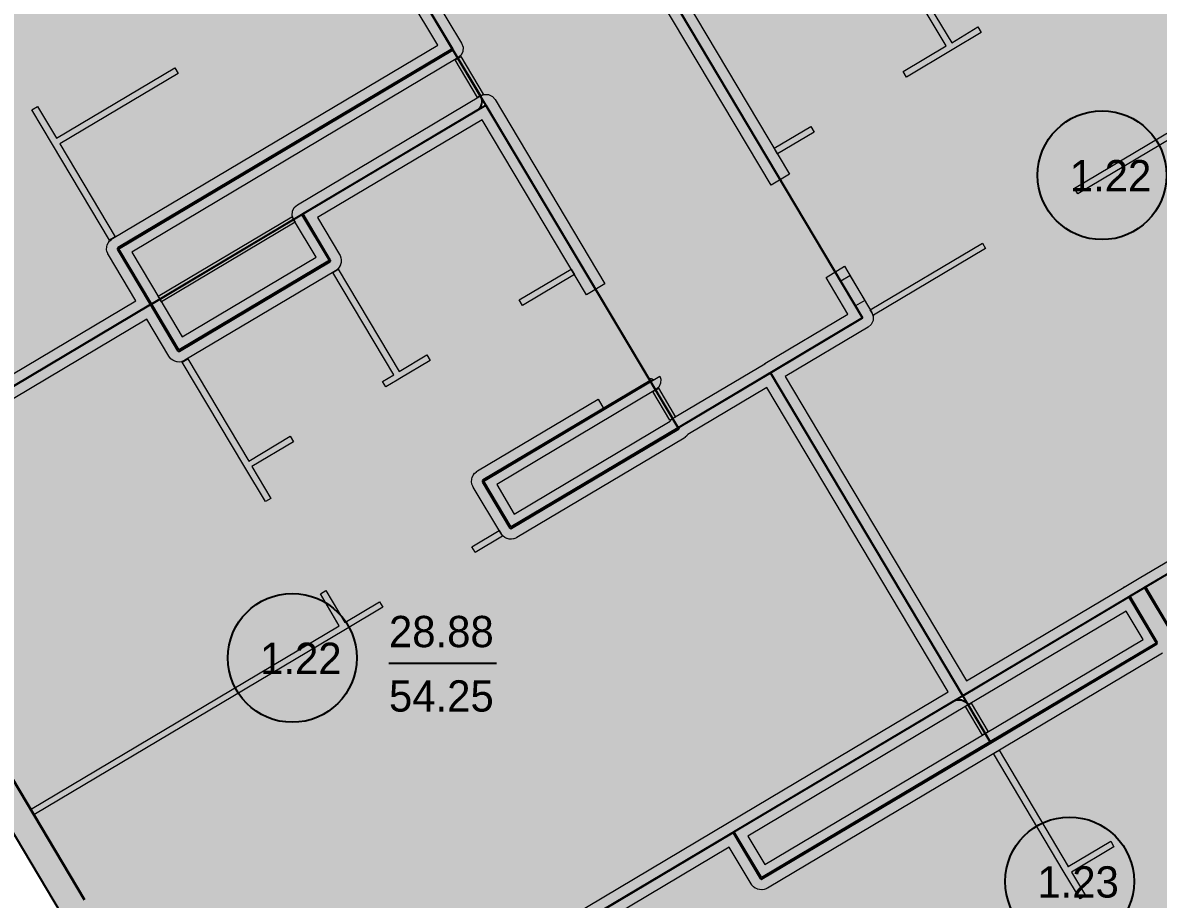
# Model space of a CAD drawing. Header units: millimetres. Extents: x 0 to 312583, y -208103 to 25097.
# Drawn here: x 94262 to 104836, y -146011 to -137844 of the extents above; entities that cross this region are included whole.
import ezdxf

# ---------------------------------------------------------------- set-up
doc = ezdxf.new("R2010")
doc.units = ezdxf.units.MM
doc.linetypes.add('Solid', pattern=[0])
for name, color, linetype, lineweight in [('Inner Walls', 5, 'Solid', 0), ('One-Bedroom Apartment', 151, 'Solid', 25), ('Outer Walls', 254, 'Solid', 25), ('Room Objects', 47, 'Solid', 15), ('Room Walls', 47, 'Solid', 35), ('Service Area', 252, 'Solid', 25), ('Three-Bedroom Apartment', 250, 'Solid', 25)]:
    doc.layers.add(name, color=color, linetype=linetype, lineweight=lineweight)
doc.styles.add('Dialog.plain', font='Dialog.plain')

msp = doc.modelspace()

# ---------------------------------------------------------------- hatches: boundary and pattern name
at = {"layer": 'One-Bedroom Apartment', "linetype": 'Solid', "lineweight": 25}
for points in [[(101225, -141106), (102083, -140594), (100293, -137588), (101998, -136573), (102254, -137002), (102255, -137004), (102256, -137005), (102258, -137006), (102260, -137007), (102262, -137007), (102264, -137007), (102266, -137006), (102267, -137005), (103669, -136171), (103671, -136170), (103672, -136169), (103673, -136167), (103674, -136165), (103674, -136163), (103674, -136161), (103673, -136159), (103673, -136157), (103417, -135728), (103417, -135728), (106523, -133879), (106523, -133879), (108313, -136886), (110104, -139893), (103015, -144114), (103015, -144114)], [(94136, -145327), (92345, -142320), (95451, -140470), (95707, -140900), (95708, -140901), (95710, -140903), (95712, -140904), (95713, -140904), (95715, -140905), (95717, -140905), (95719, -140904), (95721, -140903), (97123, -140069), (97124, -140068), (97126, -140066), (97127, -140065), (97127, -140063), (97127, -140061), (97127, -140059), (97127, -140057), (97126, -140055), (96870, -139625), (98575, -138611), (100104, -141179), (98547, -142106), (98545, -142107), (98544, -142109), (98543, -142110), (98542, -142112), (98542, -142114), (98542, -142116), (98542, -142118), (98543, -142120), (98799, -142550), (98801, -142552), (98802, -142553), (98804, -142554), (98806, -142555), (98807, -142555), (98809, -142555), (98811, -142555), (98813, -142554), (100370, -141627), (100372, -141625), (100373, -141624), (100374, -141622), (100375, -141620), (100375, -141619), (100375, -141617), (100375, -141615), (100374, -141613), (100373, -141612), (101225, -141106), (103015, -144114), (95926, -148334)], [(104570, -143188), (104708, -143106), (104708, -143106), (104964, -143536), (104965, -143537), (104966, -143538), (104968, -143539), (104970, -143540), (104972, -143540), (104974, -143540), (104976, -143540), (104977, -143539), (106369, -142710), (106371, -142709), (106372, -142708), (106373, -142706), (106374, -142704), (106374, -142702), (106374, -142700), (106374, -142698), (106373, -142697), (106117, -142267), (109202, -140430), (109202, -140430), (111146, -143695), (104959, -147379), (98773, -151062), (98773, -151062), (96829, -147797), (100876, -145388), (100876, -145388), (101131, -145817), (101133, -145819), (101134, -145820), (101136, -145821), (101138, -145822), (101139, -145822), (101141, -145822), (101143, -145821), (101145, -145821), (103276, -144552), (104823, -143631), (104824, -143630), (104826, -143628), (104827, -143627), (104827, -143625), (104827, -143623), (104827, -143621), (104827, -143619), (104826, -143617)]]:
    msp.add_hatch(color=250, dxfattribs=at).paths.add_polyline_path(points, flags=0)
at = {"layer": 'Room Objects', "linetype": 'Solid', "lineweight": 0}
msp.add_hatch(color=5, dxfattribs=at).paths.add_polyline_path([(102103, -140432), (102017, -140483), (101879, -140250), (101879, -140250), (101965, -140199)], flags=0)
at = {"layer": 'Service Area', "linetype": 'Solid', "lineweight": 25}
for points in [[(102083, -140594), (100365, -141617), (93204, -129590), (94922, -128566)], [(95153, -139950), (98268, -138095), (98524, -138525), (98532, -138542), (98537, -138562), (98538, -138581), (98535, -138600), (98528, -138619), (98518, -138636), (98505, -138650), (98489, -138662), (95460, -140465)], [(97117, -140060), (95716, -140895), (95460, -140465), (96862, -139631)], [(98552, -142115), (100109, -141188), (100365, -141617), (100365, -141617), (100365, -141618), (98808, -142545)], [(104972, -143530), (104716, -143101), (106108, -142272), (106364, -142702)], [(103271, -144543), (103015, -144114), (103015, -144114), (104562, -143193), (104818, -143623)], [(103271, -144543), (101140, -145812), (100884, -145382), (102929, -144165), (102947, -144157), (102966, -144152), (102986, -144151), (103005, -144154), (103023, -144161), (103040, -144171), (103055, -144184), (103066, -144200)]]:
    msp.add_hatch(color=254, dxfattribs=at).paths.add_polyline_path(points, flags=0)
at = {"layer": 'Three-Bedroom Apartment', "linetype": 'Solid', "lineweight": 25}
msp.add_hatch(color=150, dxfattribs=at).paths.add_polyline_path([(86974, -133298), (85183, -130290), (89997, -127424), (90253, -127854), (90254, -127855), (90256, -127857), (90257, -127858), (90259, -127858), (90261, -127859), (90263, -127859), (90265, -127858), (90267, -127857), (92533, -126508), (92533, -126508), (94062, -129077), (93204, -129590), (94994, -132596), (96784, -135603), (98263, -138087), (98263, -138087), (95148, -139941), (95146, -139942), (95145, -139944), (95144, -139945), (95143, -139947), (95143, -139949), (95143, -139951), (95144, -139953), (95145, -139955), (95451, -140470), (92345, -142320), (92345, -142320), (88764, -136305)], flags=0)

# ---------------------------------------------------------------- linework, layer by layer
at = {"layer": 'Inner Walls', "color": 47, "linetype": 'Solid', "lineweight": 15}
for p, q in [((97638, -136841), (98349, -138035)), ((98126, -138052), (97466, -136943)), ((101230, -139356), (100207, -137639)), ((100430, -137622), (101402, -139254)), ((95097, -139855), (98126, -138052)), ((98349, -138035), (98362, -138072)), ((98362, -138072), (98360, -138111)), ((98314, -138172), (95277, -139981)), ((98343, -138146), (98314, -138172)), ((98360, -138111), (98343, -138146)), ((96819, -139540), (98524, -138525)), ((98524, -138525), (98560, -138512)), ((98560, -138512), (98599, -138514)), ((98599, -138514), (98635, -138531)), ((98635, -138531), (98661, -138559)), ((98661, -138559), (99683, -140277)), ((98540, -138748), (97007, -139660)), ((99512, -140379), (98540, -138748)), ((101402, -139254), (101230, -139356)), ((96773, -139601), (96790, -139566)), ((96790, -139566), (96819, -139540)), ((96771, -139640), (96773, -139601)), ((96784, -139677), (96771, -139640)), ((96994, -140029), (96784, -139677)), ((97007, -139660), (97212, -140004)), ((95050, -139911), (95058, -139894)), ((95058, -139894), (95059, -139892)), ((95059, -139892), (95071, -139876)), ((95071, -139876), (95073, -139875)), ((95073, -139875), (95087, -139862)), ((95087, -139862), (95089, -139860)), ((95089, -139860), (95097, -139855)), ((95043, -139954), (95044, -139934)), ((95043, -139956), (95043, -139954)), ((95046, -139975), (95043, -139956)), ((95044, -139934), (95045, -139932)), ((95045, -139932), (95049, -139913)), ((95047, -139977), (95046, -139975)), ((95053, -139995), (95047, -139977)), ((95049, -139913), (95050, -139911)), ((95054, -139997), (95053, -139995)), ((95059, -140006), (95054, -139997)), ((95314, -140435), (95059, -140006)), ((95277, -139981), (95537, -140419)), ((97212, -140004), (97217, -140013)), ((95747, -140771), (96994, -140029)), ((97221, -140098), (97212, -140116)), ((97217, -140013), (97217, -140014)), ((97217, -140014), (97224, -140033)), ((97226, -140078), (97221, -140097)), ((97221, -140097), (97221, -140098)), ((97224, -140033), (97224, -140035)), ((97224, -140035), (97227, -140054)), ((97227, -140056), (97226, -140076)), ((97226, -140076), (97226, -140078)), ((97227, -140054), (97227, -140056)), ((97174, -140155), (95772, -140989)), ((97182, -140149), (97174, -140155)), ((97184, -140148), (97182, -140149)), ((97198, -140135), (97184, -140148)), ((97199, -140134), (97198, -140135)), ((97211, -140118), (97199, -140134)), ((97212, -140116), (97211, -140118)), ((101742, -140216), (101913, -140113)), ((101946, -140559), (101742, -140216)), ((101913, -140113), (102169, -140543)), ((99683, -140277), (99512, -140379)), ((95537, -140419), (95747, -140771)), ((92509, -142106), (95314, -140435)), ((95417, -140607), (92611, -142278)), ((95621, -140951), (95417, -140607)), ((101173, -141020), (101946, -140559)), ((102180, -140619), (102163, -140654)), ((102169, -140543), (102182, -140580)), ((102182, -140580), (102180, -140619)), ((102135, -140680), (101362, -141141)), ((102163, -140654), (102135, -140680)), ((95627, -140959), (95621, -140951)), ((95628, -140961), (95627, -140959)), ((95641, -140975), (95628, -140961)), ((95643, -140977), (95641, -140975)), ((95658, -140988), (95643, -140977)), ((95660, -140989), (95658, -140988)), ((95678, -140998), (95660, -140989)), ((95679, -140998), (95678, -140998)), ((95698, -141003), (95679, -140998)), ((95700, -141004), (95698, -141003)), ((95720, -141005), (95700, -141004)), ((95722, -141005), (95720, -141005)), ((95741, -141002), (95722, -141005)), ((95743, -141001), (95741, -141002)), ((95762, -140995), (95743, -141001)), ((95763, -140994), (95762, -140995)), ((95772, -140989), (95763, -140994)), ((100322, -141526), (101173, -141021)), ((101173, -141021), (101173, -141020)), ((99675, -141446), (100193, -141137)), ((100193, -141137), (100203, -141165)), ((100203, -141165), (100201, -141203)), ((101362, -141141), (101904, -142052)), ((100155, -141265), (98675, -142146)), ((100184, -141239), (100155, -141265)), ((100201, -141203), (100184, -141239)), ((101190, -141243), (100455, -141681)), ((102878, -144079), (101190, -141243)), ((98495, -142020), (99619, -141351)), ((99619, -141351), (99675, -141446)), ((98839, -142422), (100291, -141557)), ((100291, -141557), (100294, -141551)), ((100294, -141551), (100322, -141526)), ((100446, -141693), (100431, -141706)), ((100447, -141691), (100446, -141693)), ((100455, -141681), (100447, -141691)), ((100422, -141713), (98864, -142640)), ((100430, -141707), (100422, -141713)), ((100431, -141706), (100430, -141707)), ((98442, -142119), (98443, -142099)), ((98442, -142121), (98442, -142119)), ((98445, -142140), (98442, -142121)), ((98443, -142097), (98448, -142078)), ((98443, -142099), (98443, -142097)), ((98448, -142078), (98449, -142076)), ((98449, -142076), (98457, -142059)), ((98457, -142059), (98458, -142057)), ((98458, -142057), (98470, -142041)), ((98470, -142041), (98471, -142040)), ((98471, -142040), (98486, -142027)), ((98486, -142027), (98487, -142026)), ((98487, -142026), (98495, -142020)), ((101904, -142052), (103050, -143977)), ((98445, -142142), (98445, -142140)), ((98452, -142161), (98445, -142142)), ((98453, -142162), (98452, -142161)), ((98457, -142171), (98453, -142162)), ((98713, -142601), (98457, -142171)), ((98675, -142146), (98839, -142422)), ((104657, -143020), (106066, -142181)), ((98719, -142610), (98713, -142601)), ((98720, -142611), (98719, -142610)), ((98733, -142626), (98720, -142611)), ((98735, -142627), (98733, -142626)), ((98750, -142639), (98735, -142627)), ((98752, -142640), (98750, -142639)), ((98770, -142648), (98752, -142640)), ((98772, -142649), (98770, -142648)), ((98791, -142654), (98772, -142649)), ((98854, -142645), (98835, -142652)), ((98856, -142644), (98854, -142645)), ((98864, -142640), (98856, -142644)), ((98792, -142654), (98791, -142654)), ((98812, -142655), (98792, -142654)), ((98814, -142655), (98812, -142655)), ((98833, -142652), (98814, -142655)), ((98835, -142652), (98833, -142652)), ((104519, -143102), (104597, -143056)), ((104597, -143056), (104657, -143020)), ((103050, -143977), (104519, -143102)), ((104536, -143325), (103066, -144200)), ((104694, -143591), (104536, -143325)), ((103225, -144466), (104694, -143591)), ((104874, -143717), (101196, -145907)), ((100824, -145302), (102878, -144079)), ((103066, -144200), (101013, -145422)), ((101171, -145688), (103225, -144466)), ((96974, -147594), (100824, -145302)), ((101013, -145422), (101171, -145688)), ((100841, -145525), (97095, -147755)), ((101045, -145868), (100841, -145525)), ((101051, -145877), (101045, -145868)), ((101052, -145878), (101051, -145877)), ((101065, -145893), (101052, -145878)), ((101067, -145894), (101065, -145893)), ((101082, -145906), (101067, -145894)), ((101084, -145907), (101082, -145906)), ((101102, -145915), (101084, -145907)), ((101104, -145916), (101102, -145915)), ((101123, -145921), (101104, -145916)), ((101124, -145921), (101123, -145921)), ((101144, -145922), (101124, -145921)), ((101146, -145922), (101144, -145922)), ((101165, -145919), (101146, -145922)), ((101167, -145919), (101165, -145919)), ((101186, -145912), (101167, -145919)), ((101188, -145911), (101186, -145912)), ((101196, -145907), (101188, -145911))]:
    msp.add_line(p, q, dxfattribs=at)
for p in [(95537, -140419), (101173, -141021), (104519, -143102), (103066, -144200), (103066, -144200)]:
    msp.add_point(p, dxfattribs=at)
at = {"layer": 'One-Bedroom Apartment', "color": 250, "linetype": 'Solid', "lineweight": 25}
for p, q in [((102083, -140594), (100293, -137588)), ((96870, -139625), (98575, -138611)), ((98575, -138611), (100104, -141179)), ((97126, -140055), (96870, -139625)), ((110104, -139893), (103015, -144114)), ((95721, -140903), (97123, -140069)), ((97123, -140069), (97124, -140068)), ((97124, -140068), (97126, -140066)), ((97127, -140057), (97126, -140055)), ((97126, -140066), (97127, -140065)), ((97127, -140059), (97127, -140057)), ((97127, -140061), (97127, -140059)), ((97127, -140063), (97127, -140061)), ((97127, -140065), (97127, -140063)), ((92345, -142320), (95451, -140470)), ((95451, -140470), (95707, -140900)), ((101225, -141106), (102083, -140594)), ((95707, -140900), (95708, -140901)), ((95708, -140901), (95710, -140903)), ((95710, -140903), (95712, -140904)), ((95712, -140904), (95713, -140904)), ((95713, -140904), (95715, -140905)), ((95715, -140905), (95717, -140905)), ((95717, -140905), (95719, -140904)), ((95719, -140904), (95721, -140903)), ((100373, -141612), (101225, -141106)), ((103015, -144114), (101225, -141106)), ((101225, -141106), (103015, -144114)), ((100104, -141179), (98547, -142106)), ((98813, -142554), (100370, -141627)), ((100370, -141627), (100372, -141625)), ((100372, -141625), (100373, -141624)), ((100374, -141613), (100373, -141612)), ((100373, -141624), (100374, -141622)), ((100375, -141615), (100374, -141613)), ((100374, -141622), (100375, -141620)), ((100375, -141617), (100375, -141615)), ((100375, -141619), (100375, -141617)), ((100375, -141620), (100375, -141619)), ((98543, -142110), (98542, -142112)), ((98542, -142112), (98542, -142114)), ((98542, -142114), (98542, -142116)), ((98542, -142116), (98542, -142118)), ((98542, -142118), (98543, -142120)), ((98544, -142109), (98543, -142110)), ((98543, -142120), (98799, -142550)), ((98545, -142107), (98544, -142109)), ((98547, -142106), (98545, -142107)), ((98799, -142550), (98801, -142552)), ((98801, -142552), (98802, -142553)), ((98802, -142553), (98804, -142554)), ((98804, -142554), (98806, -142555)), ((98806, -142555), (98807, -142555)), ((98807, -142555), (98809, -142555)), ((98809, -142555), (98811, -142555)), ((98811, -142555), (98813, -142554)), ((104570, -143188), (104708, -143106)), ((104708, -143106), (104964, -143536)), ((104826, -143617), (104570, -143188)), ((103276, -144552), (104823, -143631)), ((104823, -143631), (104824, -143630)), ((104824, -143630), (104826, -143628)), ((104827, -143619), (104826, -143617)), ((104826, -143628), (104827, -143627)), ((104827, -143621), (104827, -143619)), ((104827, -143623), (104827, -143621)), ((104827, -143625), (104827, -143623)), ((104827, -143627), (104827, -143625)), ((103015, -144114), (95926, -148334)), ((101145, -145821), (103276, -144552)), ((95926, -148334), (94136, -145327)), ((96829, -147797), (100876, -145388)), ((100876, -145388), (101131, -145817)), ((101131, -145817), (101133, -145819)), ((101133, -145819), (101134, -145820)), ((101134, -145820), (101136, -145821)), ((101136, -145821), (101138, -145822)), ((101138, -145822), (101139, -145822)), ((101139, -145822), (101141, -145822)), ((101141, -145822), (101143, -145821)), ((101143, -145821), (101145, -145821))]:
    msp.add_line(p, q, dxfattribs=at)
for p in [(104708, -143106), (103015, -144114), (100876, -145388)]:
    msp.add_point(p, dxfattribs=at)
at = {"layer": 'Outer Walls', "color": 47, "linetype": 'Solid', "lineweight": 35}
msp.add_line((94095, -144769), (94837, -146015), dxfattribs=at)
at = {"layer": 'Room Objects', "color": 0, "linetype": 'Solid', "lineweight": 0}
for p, q in [((101879, -140250), (101965, -140199)), ((101965, -140199), (102103, -140432)), ((102017, -140483), (101879, -140250)), ((102103, -140432), (102017, -140483))]:
    msp.add_line(p, q, dxfattribs=at)
msp.add_point((101879, -140250), dxfattribs=at)
at = {"layer": 'Room Walls', "color": 47, "linetype": 'Solid', "lineweight": 9}
for p, q in [((102860, -138060), (102293, -137107)), ((102344, -137076), (102912, -138030)), ((102912, -138030), (103157, -137883)), ((103157, -137883), (103188, -137935)), ((103188, -137935), (102917, -138096)), ((102459, -138299), (102860, -138060)), ((102917, -138096), (102490, -138350)), ((98288, -138188), (98340, -138157)), ((98498, -138540), (98288, -138188)), ((98340, -138157), (98549, -138509)), ((94575, -138920), (95677, -138264)), ((95677, -138264), (95708, -138316)), ((102490, -138350), (102459, -138299)), ((95708, -138316), (94606, -138972)), ((98524, -138525), (98511, -138532)), ((98551, -138512), (98524, -138525)), ((98549, -138509), (98551, -138512)), ((94347, -138655), (94399, -138624)), ((94399, -138624), (94575, -138920)), ((98511, -138532), (98498, -138540)), ((94539, -138977), (94347, -138655)), ((104057, -139385), (105157, -138730)), ((101259, -139013), (101600, -138810)), ((101600, -138810), (101631, -138862)), ((105188, -138782), (104088, -139437)), ((101631, -138862), (101289, -139065)), ((95071, -139870), (94539, -138977)), ((94606, -138972), (95123, -139840)), ((101274, -139039), (101259, -139013)), ((101289, -139065), (101274, -139039)), ((104088, -139437), (104057, -139385)), ((95522, -140393), (96769, -139651)), ((96769, -139651), (96800, -139702)), ((96800, -139702), (95553, -140445)), ((95123, -139840), (95071, -139870)), ((102154, -140518), (103198, -139897)), ((103198, -139897), (103228, -139948)), ((103228, -139948), (102185, -140570)), ((97148, -140170), (97200, -140139)), ((97716, -141124), (97148, -140170)), ((97200, -140139), (97767, -141093)), ((98886, -140427), (99369, -140140)), ((99399, -140191), (98916, -140479)), ((99369, -140140), (99399, -140191)), ((95553, -140445), (95522, -140393)), ((98916, -140479), (98886, -140427)), ((102170, -140544), (102154, -140518)), ((102182, -140571), (102170, -140544)), ((102185, -140570), (102182, -140571)), ((97767, -141093), (98026, -140939)), ((98026, -140939), (98057, -140990)), ((95746, -141005), (95798, -140974)), ((96330, -141984), (95746, -141005)), ((95798, -140974), (96366, -141928)), ((98057, -140990), (97772, -141160)), ((97613, -141185), (97716, -141124)), ((97772, -141160), (97747, -141175)), ((100109, -141188), (100093, -141162)), ((100093, -141162), (100094, -141162)), ((100124, -141214), (100093, -141162)), ((100093, -141162), (100124, -141214)), ((100094, -141162), (100103, -141158)), ((100103, -141158), (100114, -141158)), ((100132, -141168), (100109, -141188)), ((100114, -141158), (100124, -141161)), ((100124, -141161), (100132, -141168)), ((97643, -141237), (97613, -141185)), ((97747, -141175), (97643, -141237)), ((100116, -141200), (100117, -141200)), ((100124, -141214), (100116, -141200)), ((100117, -141200), (100124, -141213)), ((100124, -141213), (100124, -141214)), ((100129, -141280), (100181, -141249)), ((100181, -141249), (100340, -141518)), ((100289, -141548), (100129, -141280)), ((100340, -141518), (100289, -141548)), ((96366, -141928), (96753, -141697)), ((96753, -141697), (96784, -141748)), ((96784, -141748), (96396, -141979)), ((96521, -142306), (96330, -141984)), ((96396, -141979), (96573, -142276)), ((96573, -142276), (96521, -142306)), ((98444, -142727), (98698, -142576)), ((98729, -142627), (98474, -142779)), ((98698, -142576), (98729, -142627)), ((98459, -142753), (98444, -142727)), ((98474, -142779), (98459, -142753)), ((97033, -143166), (97085, -143135)), ((97209, -143462), (97033, -143166)), ((97085, -143135), (97261, -143431)), ((97261, -143431), (97584, -143239)), ((97584, -143239), (97615, -143290)), ((97615, -143290), (97266, -143498)), ((94335, -145173), (97209, -143462)), ((97266, -143498), (94366, -145225)), ((103038, -144210), (103066, -144200)), ((103040, -144215), (103038, -144210)), ((103199, -144481), (103040, -144215)), ((103066, -144200), (103080, -144194)), ((103079, -144192), (103092, -144184)), ((103080, -144194), (103079, -144192)), ((103092, -144184), (103251, -144451)), ((103251, -144451), (103199, -144481)), ((103301, -144653), (103353, -144623)), ((103961, -145762), (103301, -144653)), ((103353, -144623), (103998, -145705)), ((94366, -145225), (94335, -145173)), ((103998, -145705), (104393, -145470)), ((104393, -145470), (104423, -145521)), ((104423, -145521), (104028, -145757)), ((104107, -146007), (103961, -145762)), ((104028, -145757), (104159, -145976)), ((104159, -145976), (104107, -146007))]:
    msp.add_line(p, q, dxfattribs=at)
for p in [(98498, -138540), (102182, -140571), (102185, -140570), (100093, -141162), (103998, -145705)]:
    msp.add_point(p, dxfattribs=at)
at = {"layer": 'Service Area', "color": 254, "linetype": 'Solid', "lineweight": 25}
for p, q in [((94922, -128566), (102083, -140594)), ((100365, -141617), (93204, -129590)), ((95153, -139950), (98268, -138095)), ((98268, -138095), (98524, -138525)), ((98524, -138525), (98532, -138542)), ((98528, -138619), (98518, -138636)), ((98535, -138600), (98528, -138619)), ((98532, -138542), (98537, -138562)), ((98538, -138581), (98535, -138600)), ((98537, -138562), (98538, -138581)), ((98489, -138662), (95460, -140465)), ((98505, -138650), (98489, -138662)), ((98518, -138636), (98505, -138650)), ((95460, -140465), (96862, -139631)), ((96862, -139631), (97117, -140060)), ((95460, -140465), (95153, -139950)), ((97117, -140060), (95716, -140895)), ((95716, -140895), (95460, -140465)), ((102083, -140594), (100365, -141617)), ((98552, -142115), (100109, -141188)), ((100109, -141188), (100365, -141617)), ((100365, -141618), (98808, -142545)), ((100365, -141617), (100365, -141618)), ((98808, -142545), (98552, -142115)), ((104716, -143101), (106108, -142272)), ((104972, -143530), (104716, -143101)), ((103015, -144114), (104562, -143193)), ((104562, -143193), (104818, -143623)), ((104818, -143623), (103271, -144543)), ((103271, -144543), (103015, -144114)), ((100884, -145382), (102929, -144165)), ((102929, -144165), (102947, -144157)), ((102947, -144157), (102966, -144152)), ((102966, -144152), (102986, -144151)), ((102986, -144151), (103005, -144154)), ((103005, -144154), (103023, -144161)), ((103023, -144161), (103040, -144171)), ((103040, -144171), (103055, -144184)), ((103055, -144184), (103066, -144200)), ((103066, -144200), (103271, -144543)), ((103271, -144543), (101140, -145812)), ((101140, -145812), (100884, -145382))]:
    msp.add_line(p, q, dxfattribs=at)
for p in [(100365, -141617), (103015, -144114)]:
    msp.add_point(p, dxfattribs=at)
at = {"layer": 'Three-Bedroom Apartment', "color": 150, "linetype": 'Solid', "lineweight": 25}
for p, q in [((96784, -135603), (98263, -138087)), ((98263, -138087), (95148, -139941)), ((95144, -139945), (95143, -139947)), ((95143, -139947), (95143, -139949)), ((95143, -139949), (95143, -139951)), ((95143, -139951), (95144, -139953)), ((95145, -139944), (95144, -139945)), ((95144, -139953), (95145, -139955)), ((95146, -139942), (95145, -139944)), ((95145, -139955), (95451, -140470)), ((95148, -139941), (95146, -139942)), ((95451, -140470), (92345, -142320))]:
    msp.add_line(p, q, dxfattribs=at)
at = {"layer": 'Three-Bedroom Apartment', "color": 7, "linetype": 'Solid', "lineweight": 25}
msp.add_line((97672, -143812), (98672, -143812), dxfattribs=at)
for centre in [(104312, -139265), (96772, -143762), (104010, -145845)]:
    msp.add_circle(centre, 600, dxfattribs=at)
at = {"layer": 'Three-Bedroom Apartment', "color": 150, "linetype": 'Solid', "lineweight": 25}
msp.add_point((98263, -138087), dxfattribs=at)

# ---------------------------------------------------------------- texts
at = {"layer": 'Three-Bedroom Apartment', "color": 7, "linetype": 'Solid', "lineweight": 25, "style": 'Dialog.plain'}
for s, p in [('1.22', (104012, -139415)), ('28.88', (97672, -143662)), ('1.22', (96472, -143912)), ('54.25', (97672, -144262)), ('1.23', (103710, -145995))]:
    msp.add_text(s, height=291.6, dxfattribs=at).set_placement(p)

doc.saveas('drawing.dxf')
